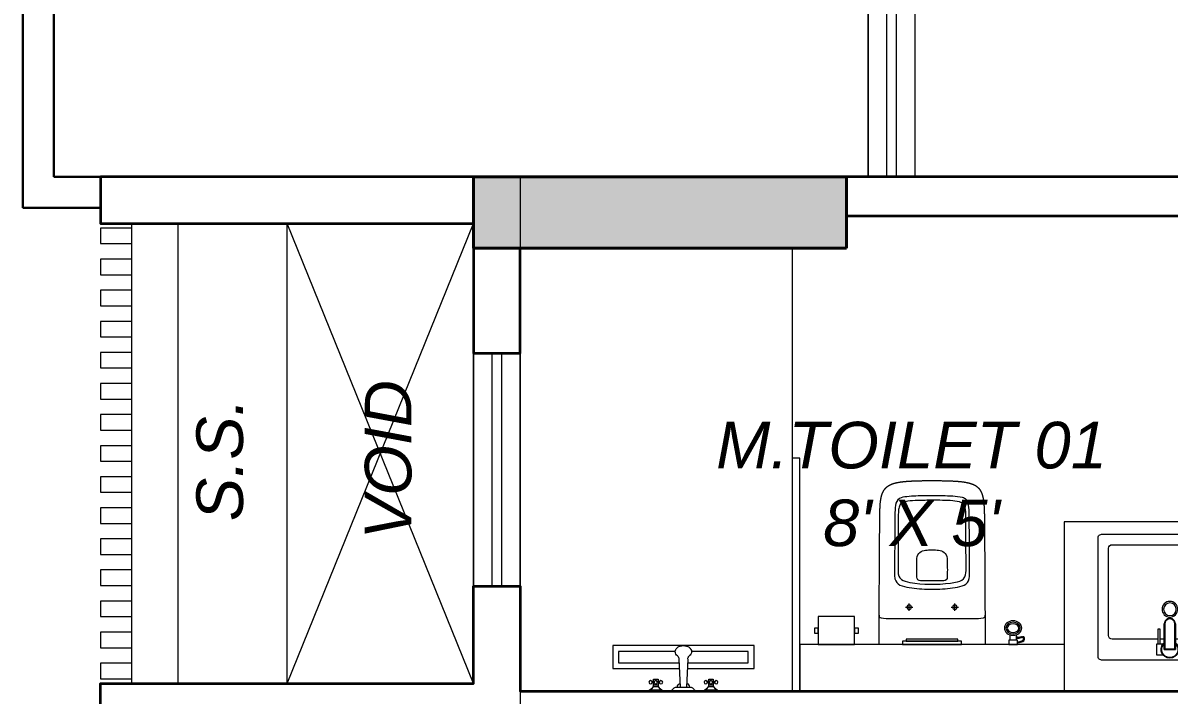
# Model space of a CAD drawing. Header units: millimetres. Extents: x 0 to 125073, y 0 to 71249.
# Drawn here: x 59954 to 63642, y 35031 to 37194 of the extents above; entities that cross this region are included whole.
import ezdxf
from ezdxf.lldxf.tags import DXFTag

# ---------------------------------------------------------------- set-up
doc = ezdxf.new("R2010")
doc.units = ezdxf.units.MM
doc.linetypes.add('DASH', pattern=[1, 0.5, -0.5])
for name, color, linetype, lineweight, true_color in [('DA_BEAM', 7, 'DASH', 15, 0xc20000), ('DA_BUILDING LINE', 7, 'Continuous', 9, 0xdb0000), ('DA_FURNITURE', 7, 'Continuous', 5, 0x666666)]:
    doc.layers.add(name, color=color, linetype=linetype, lineweight=lineweight, true_color=true_color)
for name, color, linetype, lineweight in [('DA_CARPET AREA RERA', 30, 'Continuous', 9), ('DA_COLUMN', 40, 'Continuous', 40), ('DA_COLUMN HATCH', 251, 'Continuous', 0), ('DA_DOTTED LINES', 8, 'DASH', 5), ('DA_ELEVATION FEATURE', 5, 'Continuous', 5), ('DA_LINE', 155, 'Continuous', 9), ('DA_RAILING', 243, 'Continuous', 30), ('DA_TEXT IN SQ.FT', 193, 'Continuous', 9), ('DA_WALL', 7, 'Continuous', 35), ('DA_WINDOW', 4, 'Continuous', 9)]:
    doc.layers.add(name, color=color, linetype=linetype, lineweight=lineweight)
doc.styles.get("Standard").update_dxf_attribs({"font": 'arial.ttf'})
tags = doc.linetypes.add('( Hidden )', pattern=[0.375, 0.25, -0.125]).pattern_tags.tags
tags[6:7] = [DXFTag(74, 4), DXFTag(75, 0), DXFTag(340, '0'), DXFTag(46, 1.0), DXFTag(50, 0.0), DXFTag(44, 0.0), DXFTag(45, 0.0)]
tags[4:5] = [DXFTag(74, 4), DXFTag(75, 0), DXFTag(340, '0'), DXFTag(46, 1.0), DXFTag(50, 0.0), DXFTag(44, 0.0), DXFTag(45, 0.0)]

# ---------------------------------------------------------------- blocks, each defined once
blk = doc.blocks.new('GSHGJSDFGJ')
at = {"layer": 'DA_BUILDING LINE', "linetype": '( Hidden )', "ltscale": 500}
blk.add_lwpolyline([(-34663.6, 78051.5), (-34663.6, 77051.5), (-31143.6, 77051.5), (-31143.6, 71896.5), (-40838.6, 71896.5), (-40838.6, 75396.5), (-39638.6, 75396.5), (-39638.6, 76876.5), (-40838.6, 76876.5), (-40838.6, 76926.5), (-41088.6, 76926.5), (-41088.6, 92546.5)], dxfattribs=at)
blk = doc.blocks.new('A$C7B5F7F67-flat-2-flat-1-flat-2')
at = {"layer": 'DA_FURNITURE', "ltscale": 8}
for p, q in [((0.36, -0.0338), (0.0788, -0.0338)), ((0.0675, -0.045), (0.0675, -0.2128)), ((0.3713, -0.4163), (0.3713, -0.045)), ((0.0675, -0.2484), (0.0675, -0.2614)), ((0.0675, -0.2696), (0.0675, -0.4163)), ((0.0788, -0.4275), (0.36, -0.4275))]:
    blk.add_line(p, q, dxfattribs=at)
at = {"layer": 'DA_FURNITURE'}
for points in [[(0.0113, -0.4613), (0.3938, -0.4613), (0.3967, -0.4609), (0.3994, -0.4597), (0.4017, -0.458), (0.4035, -0.4556), (0.4046, -0.4529), (0.405, -0.45), (0.405, -0.0113), (0.4046, -0.0083), (0.4035, -0.0056), (0.4017, -0.0033), (0.3994, -0.0015), (0.3967, -0.0004), (0.3938, 0), (0.0113, 0), (0.0083, -0.0004), (0.0056, -0.0015), (0.0033, -0.0033), (0.0015, -0.0056), (0.0004, -0.0083), (0, -0.0113), (0, -0.45), (0.0004, -0.4529), (0.0015, -0.4556), (0.0033, -0.458), (0.0056, -0.4597), (0.0083, -0.4609)], [(0.1171, -0.2484), (0.0342, -0.2484), (0.0342, -0.2128), (0.1171, -0.2128), (0.126, -0.2152), (0.1325, -0.2217), (0.1349, -0.2306), (0.1325, -0.2395), (0.126, -0.246)], [(0.1171, -0.2463), (0.0363, -0.2463), (0.0363, -0.215), (0.1171, -0.215), (0.1249, -0.2171), (0.1307, -0.2228), (0.1327, -0.2306), (0.1307, -0.2384), (0.1249, -0.2442)], [(0.052, -0.2696), (0.052, -0.2614), (0.0997, -0.2614), (0.0997, -0.2696)]]:
    blk.add_lwpolyline(points, close=True, dxfattribs=at)
for points in [[(0.1171, -0.2128), (0.0342, -0.2128), (0.0342, -0.2484), (0.1171, -0.2484)], [(0.0163, -0.2523), (0.0163, -0.2523), (0.0163, -0.2724), (0.052, -0.2724), (0.052, -0.2524)]]:
    blk.add_lwpolyline(points, dxfattribs=at)
at = {"layer": 'DA_FURNITURE', "ltscale": 8}
for radius in [0.0253, 0.0205]:
    blk.add_circle((0.1637, -0.2304), radius, dxfattribs=at)
for centre, radius, start, end in [((0.0788, -0.045), 0.0113, 90, 180), ((0.36, -0.045), 0.0113, 360, 90), ((0.0342, -0.2306), 0.0281, 39.2551, 320.7449), ((0.0342, -0.2306), 0.026, 43.2723, 316.7277), ((0.0788, -0.4163), 0.0113, 180, 270), ((0.36, -0.4163), 0.0113, 270, 360)]:
    blk.add_arc(centre, radius, start, end, dxfattribs=at)
blk = doc.blocks.new('wc2')
at = {"layer": 'DA_FURNITURE'}
for p, q in [((-0.5973, -0.2609), (-0.6148, -0.2609)), ((-0.5973, -0.2814), (-0.6148, -0.2814))]:
    blk.add_line(p, q, dxfattribs=at)
for points in [[(-0.5384, 0.2388), (-0.5384, 0.3562), (-0.6288, 0.3562), (-0.6288, 0.2388)], [(-0.5758, 0.3562), (-0.5758, 0.3678), (-0.5921, 0.3678), (-0.5921, 0.3562)], [(-0.5758, 0.2257), (-0.5758, 0.2388), (-0.5921, 0.2388), (-0.5921, 0.2257)], [(-0.6288, -0.1808), (-0.6288, 0.0535), (-0.6288, 0.1121), (-0.6288, 0.1414), (-0.6288, 0.1561), (-0.6288, 0.1597), (-0.6288, 0.16), (-0.6288, 0.16), (-0.6288, 0.1601), (-0.6288, 0.1601), (-0.6288, 0.1601), (-0.6288, 0.1601), (-0.6287, 0.1601), (-0.6287, 0.1601), (-0.6285, 0.1601), (-0.6281, 0.1601), (-0.6277, 0.1601), (-0.6273, 0.1601), (-0.6269, 0.1601), (-0.6265, 0.1601), (-0.6261, 0.1601), (-0.6257, 0.1601), (-0.6253, 0.1601), (-0.6248, 0.1601), (-0.6244, 0.1601), (-0.624, 0.1601), (-0.6236, 0.1601), (-0.6231, 0.1601), (-0.6227, 0.1601), (-0.6223, 0.1601), (-0.6218, 0.1601), (-0.6214, 0.16), (-0.6209, 0.16), (-0.6205, 0.16), (-0.62, 0.16), (-0.6196, 0.16), (-0.6191, 0.16), (-0.6186, 0.16), (-0.6182, 0.16), (-0.6177, 0.16), (-0.6172, 0.16), (-0.6168, 0.16), (-0.6163, 0.16), (-0.6158, 0.16), (-0.6148, 0.16), (-0.6138, 0.16), (-0.6128, 0.16), (-0.6118, 0.16), (-0.6108, 0.16), (-0.6098, 0.16), (-0.6088, 0.16), (-0.6077, 0.16), (-0.6067, 0.16), (-0.6056, 0.16), (-0.6046, 0.16), (-0.6035, 0.16), (-0.6024, 0.16), (-0.6013, 0.16), (-0.6003, 0.16), (-0.5992, 0.16), (-0.5981, 0.16), (-0.597, 0.16), (-0.5958, 0.16), (-0.5947, 0.16), (-0.5936, 0.16), (-0.5925, 0.16), (-0.5914, 0.16), (-0.5902, 0.16), (-0.588, 0.16), (-0.5857, 0.16), (-0.5811, 0.16), (-0.5788, 0.16), (-0.5766, 0.16), (-0.5743, 0.16), (-0.572, 0.16), (-0.5709, 0.16), (-0.5698, 0.16), (-0.5687, 0.16), (-0.5675, 0.16), (-0.5664, 0.16), (-0.5653, 0.16), (-0.5642, 0.16), (-0.5631, 0.16), (-0.562, 0.16), (-0.5609, 0.16), (-0.5599, 0.16), (-0.5588, 0.16), (-0.5577, 0.16), (-0.5567, 0.16), (-0.5556, 0.16), (-0.5546, 0.16), (-0.5535, 0.16), (-0.5525, 0.16), (-0.5515, 0.16), (-0.5505, 0.16), (-0.5495, 0.16), (-0.5485, 0.16), (-0.5475, 0.16), (-0.5471, 0.16), (-0.5466, 0.16), (-0.5461, 0.16), (-0.5456, 0.16), (-0.5452, 0.16), (-0.5447, 0.16), (-0.5442, 0.16), (-0.5438, 0.16), (-0.5433, 0.16), (-0.5428, 0.16), (-0.5424, 0.16), (-0.5419, 0.16), (-0.5415, 0.16), (-0.541, 0.16), (-0.5406, 0.16), (-0.5402, 0.16), (-0.5397, 0.1599), (-0.5393, 0.1599), (-0.5389, 0.1599), (-0.5385, 0.1599), (-0.538, 0.1599), (-0.5376, 0.1599), (-0.5372, 0.1599), (-0.5368, 0.1599), (-0.5364, 0.1599), (-0.536, 0.1599), (-0.5356, 0.1599), (-0.5352, 0.1599), (-0.5348, 0.1599), (-0.5344, 0.1599), (-0.5343, 0.1599), (-0.5343, 0.1599), (-0.5343, 0.1599), (-0.5343, 0.1599), (-0.5343, 0.1599), (-0.5343, 0.1599), (-0.5342, 0.1599), (-0.5342, 0.1599), (-0.534, 0.1599), (-0.5333, 0.1599), (-0.5304, 0.1599), (-0.5276, 0.1599), (-0.5219, 0.1598), (-0.519, 0.1598), (-0.5183, 0.1598), (-0.5179, 0.1598), (-0.5178, 0.1598), (-0.5177, 0.1598), (-0.5177, 0.1598), (-0.5177, 0.1598), (-0.5177, 0.1598), (-0.5176, 0.1598), (-0.5176, 0.1598), (-0.5174, 0.1598), (-0.5167, 0.1598), (-0.5052, 0.1597), (-0.4938, 0.1596), (-0.4824, 0.1595), (-0.4709, 0.1594), (-0.4595, 0.1594), (-0.4138, 0.1591), (-0.4023, 0.1591), (-0.3909, 0.159), (-0.3852, 0.1589), (-0.3794, 0.1589), (-0.368, 0.1588), (-0.3451, 0.1587), (-0.3222, 0.1585), (-0.2993, 0.1583), (-0.2878, 0.1583), (-0.2763, 0.1582), (-0.2649, 0.1581), (-0.2534, 0.1581), (-0.252, 0.1581), (-0.2516, 0.1581), (-0.2515, 0.1581), (-0.2514, 0.1581), (-0.2514, 0.1581), (-0.2513, 0.1581), (-0.2513, 0.1581), (-0.251, 0.158), (-0.2495, 0.158), (-0.2467, 0.158), (-0.241, 0.158), (-0.2353, 0.158), (-0.2296, 0.1579), (-0.2267, 0.1579), (-0.2239, 0.1579), (-0.221, 0.1579), (-0.2182, 0.1578), (-0.2153, 0.1578), (-0.2124, 0.1577), (-0.2096, 0.1577), (-0.2067, 0.1576), (-0.2039, 0.1576), (-0.201, 0.1575), (-0.1982, 0.1574), (-0.1968, 0.1573), (-0.1953, 0.1573), (-0.1939, 0.1572), (-0.1925, 0.1572), (-0.1911, 0.1571), (-0.1896, 0.157), (-0.1882, 0.157), (-0.1868, 0.1569), (-0.1854, 0.1568), (-0.185, 0.1568), (-0.185, 0.1568), (-0.185, 0.1568), (-0.185, 0.1568), (-0.1849, 0.1568), (-0.1849, 0.1568), (-0.1848, 0.1568), (-0.1845, 0.1568), (-0.1831, 0.1567), (-0.1817, 0.1566), (-0.1804, 0.1565), (-0.179, 0.1564), (-0.1777, 0.1563), (-0.1763, 0.1562), (-0.1749, 0.1561), (-0.1736, 0.156), (-0.1722, 0.1558), (-0.1708, 0.1557), (-0.1695, 0.1555), (-0.1681, 0.1554), (-0.1668, 0.1552), (-0.1661, 0.1551), (-0.1654, 0.155), (-0.1647, 0.1549), (-0.164, 0.1548), (-0.1634, 0.1547), (-0.1627, 0.1546), (-0.162, 0.1545), (-0.1613, 0.1544), (-0.1607, 0.1542), (-0.16, 0.1541), (-0.1593, 0.154), (-0.1586, 0.1539), (-0.158, 0.1538), (-0.1573, 0.1536), (-0.1566, 0.1535), (-0.156, 0.1533), (-0.1553, 0.1532), (-0.1546, 0.1531), (-0.154, 0.1529), (-0.1536, 0.1528), (-0.1535, 0.1528), (-0.1534, 0.1528), (-0.1534, 0.1528), (-0.1533, 0.1528), (-0.1527, 0.1526), (-0.1521, 0.1525), (-0.1515, 0.1523), (-0.1509, 0.1522), (-0.1503, 0.152), (-0.1497, 0.1519), (-0.1491, 0.1517), (-0.1486, 0.1515), (-0.148, 0.1513), (-0.1474, 0.1512), (-0.1468, 0.151), (-0.1462, 0.1508), (-0.1456, 0.1506), (-0.1451, 0.1504), (-0.1445, 0.1502), (-0.1439, 0.15), (-0.1433, 0.1498), (-0.1427, 0.1496), (-0.1422, 0.1494), (-0.1416, 0.1491), (-0.141, 0.1489), (-0.1405, 0.1487), (-0.1399, 0.1484), (-0.1393, 0.1482), (-0.1388, 0.1479), (-0.1382, 0.1477), (-0.1377, 0.1474), (-0.1371, 0.1471), (-0.1366, 0.1469), (-0.136, 0.1466), (-0.1355, 0.1463), (-0.135, 0.146), (-0.1344, 0.1457), (-0.1339, 0.1454), (-0.1334, 0.1451), (-0.1329, 0.1448), (-0.1323, 0.1444), (-0.1318, 0.1441), (-0.1313, 0.1438), (-0.1308, 0.1434), (-0.1303, 0.1431), (-0.1298, 0.1427), (-0.1293, 0.1424), (-0.1288, 0.142), (-0.1283, 0.1416), (-0.1279, 0.1412), (-0.1277, 0.1411), (-0.1277, 0.1411), (-0.1277, 0.1411), (-0.1277, 0.1411), (-0.1277, 0.1411), (-0.1277, 0.1411), (-0.1275, 0.141), (-0.127, 0.1406), (-0.1266, 0.1401), (-0.1261, 0.1397), (-0.1256, 0.1393), (-0.1252, 0.1388), (-0.1247, 0.1384), (-0.1242, 0.138), (-0.1238, 0.1375), (-0.1234, 0.137), (-0.1229, 0.1366), (-0.1225, 0.1361), (-0.1221, 0.1356), (-0.1217, 0.1352), (-0.1213, 0.1347), (-0.1209, 0.1342), (-0.1205, 0.1337), (-0.1201, 0.1332), (-0.1198, 0.1327), (-0.1194, 0.1322), (-0.1191, 0.1317), (-0.1187, 0.1312), (-0.1184, 0.1307), (-0.118, 0.1301), (-0.1177, 0.1296), (-0.1173, 0.1291), (-0.117, 0.1285), (-0.1167, 0.128), (-0.1164, 0.1275), (-0.1161, 0.1269), (-0.1158, 0.1264), (-0.1155, 0.1258), (-0.1152, 0.1253), (-0.1149, 0.1247), (-0.1146, 0.1241), (-0.1144, 0.1236), (-0.1141, 0.123), (-0.1138, 0.1224), (-0.1136, 0.1219), (-0.1133, 0.1213), (-0.1131, 0.1207), (-0.1128, 0.1201), (-0.1126, 0.1195), (-0.1124, 0.119), (-0.1121, 0.1184), (-0.1119, 0.1178), (-0.1117, 0.1172), (-0.1115, 0.1166), (-0.1113, 0.116), (-0.1111, 0.1154), (-0.1109, 0.1148), (-0.1107, 0.1142), (-0.1105, 0.1136), (-0.1103, 0.113), (-0.1101, 0.1124), (-0.1099, 0.1117), (-0.1098, 0.1111), (-0.1096, 0.1105), (-0.1094, 0.1099), (-0.1092, 0.1093), (-0.1091, 0.1087), (-0.1089, 0.1081), (-0.1088, 0.1074), (-0.1086, 0.1068), (-0.1085, 0.1062), (-0.1083, 0.1056), (-0.1082, 0.105), (-0.108, 0.1043), (-0.1079, 0.1037), (-0.1078, 0.1031), (-0.1076, 0.1025), (-0.1075, 0.1018), (-0.1073, 0.1006), (-0.107, 0.0993), (-0.1068, 0.0981), (-0.1066, 0.0968), (-0.1064, 0.0956), (-0.1062, 0.0944), (-0.106, 0.0931), (-0.1058, 0.0919), (-0.1056, 0.0907), (-0.1054, 0.0894), (-0.1053, 0.0888), (-0.1053, 0.0885), (-0.1053, 0.0884), (-0.1053, 0.0883), (-0.1053, 0.0883), (-0.1053, 0.0882), (-0.1051, 0.0868), (-0.1049, 0.0854), (-0.1047, 0.084), (-0.1045, 0.0827), (-0.1044, 0.0813), (-0.1042, 0.0799), (-0.1041, 0.0785), (-0.1039, 0.0771), (-0.1038, 0.0757), (-0.1037, 0.0743), (-0.1036, 0.0729), (-0.1034, 0.0715), (-0.1033, 0.0701), (-0.1032, 0.0687), (-0.1031, 0.0674), (-0.103, 0.066), (-0.1029, 0.0646), (-0.1028, 0.0632), (-0.1028, 0.0618), (-0.1027, 0.0604), (-0.1026, 0.059), (-0.1025, 0.0576), (-0.1025, 0.0562), (-0.1024, 0.0548), (-0.1023, 0.0534), (-0.1023, 0.052), (-0.1022, 0.0506), (-0.1021, 0.0478), (-0.102, 0.045), (-0.102, 0.0422), (-0.1019, 0.0394), (-0.1018, 0.0366), (-0.1017, 0.0338), (-0.1017, 0.031), (-0.1016, 0.0254), (-0.1015, 0.024), (-0.1015, 0.0234), (-0.1015, 0.0226), (-0.1014, 0.0198), (-0.1014, 0.0169), (-0.1013, 0.0141), (-0.1013, 0.0112), (-0.1012, 0.0084), (-0.1012, 0.0055), (-0.1012, 0.0026), (-0.1012, -0.0002), (-0.1011, -0.0031), (-0.1011, -0.0059), (-0.1011, -0.0088), (-0.1011, -0.0116), (-0.1011, -0.0145), (-0.1011, -0.0174), (-0.1012, -0.0202), (-0.1012, -0.0231), (-0.1012, -0.0259), (-0.1012, -0.0288), (-0.1013, -0.0317), (-0.1013, -0.0345), (-0.1014, -0.0374), (-0.1014, -0.0402), (-0.1015, -0.0431), (-0.1016, -0.0487), (-0.1017, -0.0543), (-0.1018, -0.057), (-0.1019, -0.0598), (-0.1019, -0.0626), (-0.102, -0.0654), (-0.1021, -0.0682), (-0.1022, -0.071), (-0.1023, -0.0724), (-0.1023, -0.0738), (-0.1024, -0.0752), (-0.1024, -0.0766), (-0.1025, -0.078), (-0.1026, -0.0794), (-0.1026, -0.0808), (-0.1027, -0.0822), (-0.1028, -0.0836), (-0.1029, -0.085), (-0.103, -0.0864), (-0.1031, -0.0878), (-0.1032, -0.0892), (-0.1033, -0.0906), (-0.1034, -0.092), (-0.1035, -0.0934), (-0.1036, -0.0948), (-0.1038, -0.0962), (-0.1039, -0.0976), (-0.104, -0.0989), (-0.1042, -0.1003), (-0.1043, -0.1017), (-0.1045, -0.1031), (-0.1046, -0.1045), (-0.1048, -0.1059), (-0.105, -0.1073), (-0.1051, -0.108), (-0.1051, -0.108), (-0.1051, -0.108), (-0.1051, -0.1081), (-0.1051, -0.1083), (-0.1052, -0.1086), (-0.1053, -0.1098), (-0.1055, -0.111), (-0.1057, -0.1123), (-0.1059, -0.1135), (-0.1061, -0.1148), (-0.1063, -0.116), (-0.1065, -0.1173), (-0.1067, -0.1185), (-0.1069, -0.1198), (-0.1071, -0.121), (-0.1074, -0.1223), (-0.1075, -0.1229), (-0.1076, -0.1235), (-0.1078, -0.1242), (-0.1079, -0.1248), (-0.108, -0.1254), (-0.1082, -0.126), (-0.1083, -0.1267), (-0.1085, -0.1273), (-0.1086, -0.1279), (-0.1088, -0.1285), (-0.1089, -0.1292), (-0.1091, -0.1298), (-0.1092, -0.1304), (-0.1094, -0.131), (-0.1096, -0.1316), (-0.1098, -0.1323), (-0.1099, -0.1329), (-0.1101, -0.1335), (-0.1103, -0.1341), (-0.1105, -0.1347), (-0.1107, -0.1353), (-0.1109, -0.1359), (-0.1111, -0.1365), (-0.1113, -0.1371), (-0.1115, -0.1377), (-0.1117, -0.1383), (-0.112, -0.1389), (-0.1122, -0.1395), (-0.1124, -0.1401), (-0.1126, -0.1407), (-0.1129, -0.1413), (-0.1131, -0.1419), (-0.1134, -0.1425), (-0.1136, -0.143), (-0.1139, -0.1436), (-0.1142, -0.1442), (-0.1144, -0.1448), (-0.1147, -0.1453), (-0.115, -0.1459), (-0.1153, -0.1464), (-0.1156, -0.147), (-0.1159, -0.1476), (-0.1162, -0.1481), (-0.1165, -0.1487), (-0.1168, -0.1492), (-0.1171, -0.1497), (-0.1174, -0.1503), (-0.1178, -0.1508), (-0.1181, -0.1513), (-0.1185, -0.1519), (-0.1188, -0.1524), (-0.1192, -0.1529), (-0.1195, -0.1534), (-0.1199, -0.1539), (-0.1203, -0.1544), (-0.1207, -0.1549), (-0.1211, -0.1554), (-0.1215, -0.1559), (-0.1219, -0.1564), (-0.1223, -0.1568), (-0.1227, -0.1573), (-0.1231, -0.1578), (-0.1235, -0.1582), (-0.124, -0.1587), (-0.1244, -0.1591), (-0.1249, -0.1596), (-0.1253, -0.16), (-0.1258, -0.1605), (-0.1263, -0.1609), (-0.1268, -0.1613), (-0.1268, -0.1614), (-0.1269, -0.1614), (-0.1269, -0.1614), (-0.1269, -0.1615), (-0.1271, -0.1616), (-0.1273, -0.1618), (-0.1278, -0.1622), (-0.1282, -0.1625), (-0.1287, -0.1629), (-0.1292, -0.1633), (-0.1297, -0.1636), (-0.1302, -0.164), (-0.1307, -0.1644), (-0.1312, -0.1647), (-0.1317, -0.165), (-0.1322, -0.1654), (-0.1327, -0.1657), (-0.1333, -0.166), (-0.1338, -0.1663), (-0.1343, -0.1666), (-0.1348, -0.1669), (-0.1354, -0.1672), (-0.1359, -0.1675), (-0.1364, -0.1678), (-0.137, -0.1681), (-0.1375, -0.1683), (-0.1381, -0.1686), (-0.1386, -0.1688), (-0.1392, -0.1691), (-0.1397, -0.1693), (-0.1403, -0.1696), (-0.1409, -0.1698), (-0.1414, -0.17), (-0.142, -0.1703), (-0.1425, -0.1705), (-0.1431, -0.1707), (-0.1437, -0.1709), (-0.1443, -0.1711), (-0.1448, -0.1713), (-0.1454, -0.1715), (-0.146, -0.1717), (-0.1466, -0.1719), (-0.1472, -0.1721), (-0.1477, -0.1723), (-0.1483, -0.1724), (-0.1489, -0.1726), (-0.1495, -0.1728), (-0.1501, -0.1729), (-0.1507, -0.1731), (-0.1513, -0.1732), (-0.1519, -0.1734), (-0.1521, -0.1735), (-0.1522, -0.1735), (-0.1523, -0.1735), (-0.1525, -0.1735), (-0.1531, -0.1737), (-0.1538, -0.1739), (-0.1545, -0.174), (-0.1551, -0.1742), (-0.1558, -0.1743), (-0.1565, -0.1744), (-0.1571, -0.1746), (-0.1578, -0.1747), (-0.1585, -0.1748), (-0.1591, -0.175), (-0.1598, -0.1751), (-0.1605, -0.1752), (-0.1612, -0.1753), (-0.1618, -0.1754), (-0.1625, -0.1756), (-0.1632, -0.1757), (-0.1638, -0.1758), (-0.1645, -0.1759), (-0.1652, -0.176), (-0.1659, -0.1761), (-0.1665, -0.1761), (-0.1672, -0.1762), (-0.1686, -0.1764), (-0.1699, -0.1766), (-0.1713, -0.1767), (-0.1727, -0.1769), (-0.174, -0.177), (-0.1754, -0.1771), (-0.1767, -0.1772), (-0.1781, -0.1773), (-0.1795, -0.1774), (-0.1808, -0.1775), (-0.1822, -0.1776), (-0.1835, -0.1777), (-0.1836, -0.1777), (-0.1836, -0.1777), (-0.1836, -0.1777), (-0.1836, -0.1777), (-0.1837, -0.1777), (-0.1837, -0.1777), (-0.1841, -0.1777), (-0.1848, -0.1778), (-0.1862, -0.1779), (-0.1877, -0.1779), (-0.1891, -0.178), (-0.1905, -0.1781), (-0.1919, -0.1781), (-0.1934, -0.1782), (-0.1948, -0.1783), (-0.1962, -0.1783), (-0.1976, -0.1784), (-0.1991, -0.1784), (-0.2005, -0.1785), (-0.2033, -0.1785), (-0.2062, -0.1786), (-0.209, -0.1787), (-0.2119, -0.1787), (-0.2148, -0.1788), (-0.2176, -0.1788), (-0.2205, -0.1789), (-0.2233, -0.1789), (-0.2262, -0.1789), (-0.229, -0.1789), (-0.2319, -0.179), (-0.2376, -0.179), (-0.2433, -0.179), (-0.249, -0.179), (-0.2504, -0.179), (-0.2518, -0.179), (-0.2547, -0.1791), (-0.2604, -0.1791), (-0.2719, -0.1792), (-0.2833, -0.1792), (-0.3062, -0.1794), (-0.312, -0.1795), (-0.3148, -0.1795), (-0.3163, -0.1795), (-0.3166, -0.1795), (-0.3166, -0.1795), (-0.3166, -0.1795), (-0.3167, -0.1795), (-0.3168, -0.1795), (-0.3169, -0.1795), (-0.3173, -0.1795), (-0.3187, -0.1795), (-0.3416, -0.1797), (-0.3875, -0.18), (-0.4104, -0.1801), (-0.4333, -0.1802), (-0.4448, -0.1803), (-0.4476, -0.1803), (-0.4491, -0.1803), (-0.4498, -0.1803), (-0.45, -0.1804), (-0.45, -0.1804), (-0.45, -0.1804), (-0.45, -0.1804), (-0.45, -0.1804), (-0.4501, -0.1804), (-0.4502, -0.1804), (-0.4531, -0.1804), (-0.4645, -0.1804), (-0.4873, -0.1806), (-0.4987, -0.1806), (-0.5044, -0.1807), (-0.5102, -0.1807), (-0.5159, -0.1807), (-0.5162, -0.1807), (-0.5163, -0.1807), (-0.5164, -0.1807), (-0.5164, -0.1807), (-0.5164, -0.1807), (-0.5164, -0.1807), (-0.5164, -0.1807), (-0.5164, -0.1807), (-0.5166, -0.1807), (-0.517, -0.1807), (-0.5177, -0.1807), (-0.5205, -0.1808), (-0.5262, -0.1808), (-0.5319, -0.1809), (-0.5326, -0.1809), (-0.5328, -0.1809), (-0.5329, -0.1809), (-0.533, -0.1809), (-0.533, -0.1809), (-0.533, -0.1809), (-0.533, -0.1809), (-0.533, -0.1809), (-0.5331, -0.1809), (-0.5333, -0.1809), (-0.5337, -0.1809), (-0.5341, -0.1809), (-0.5341, -0.1809), (-0.5342, -0.1809), (-0.5342, -0.1809), (-0.5342, -0.1809), (-0.5342, -0.1809), (-0.5342, -0.1809), (-0.5342, -0.1809), (-0.5342, -0.1809), (-0.5342, -0.1809), (-0.5346, -0.1809), (-0.535, -0.1809), (-0.5354, -0.1809), (-0.5358, -0.1809), (-0.5362, -0.181), (-0.5366, -0.181), (-0.537, -0.181), (-0.5374, -0.181), (-0.5378, -0.181), (-0.5382, -0.181), (-0.5387, -0.181), (-0.5391, -0.181), (-0.5395, -0.181), (-0.54, -0.181), (-0.5404, -0.181), (-0.5408, -0.181), (-0.5413, -0.181), (-0.5417, -0.181), (-0.5422, -0.181), (-0.5426, -0.181), (-0.5431, -0.181), (-0.5435, -0.181), (-0.544, -0.181), (-0.5445, -0.181), (-0.5449, -0.181), (-0.5454, -0.181), (-0.5459, -0.181), (-0.5464, -0.181), (-0.5468, -0.181), (-0.5473, -0.181), (-0.5483, -0.181), (-0.5493, -0.181), (-0.5503, -0.181), (-0.5513, -0.181), (-0.5523, -0.181), (-0.5533, -0.181), (-0.5544, -0.181), (-0.5554, -0.181), (-0.5565, -0.181), (-0.5575, -0.181), (-0.5586, -0.181), (-0.5597, -0.181), (-0.5607, -0.181), (-0.5618, -0.181), (-0.5629, -0.181), (-0.564, -0.1809), (-0.5651, -0.1809), (-0.5662, -0.1809), (-0.5673, -0.1809), (-0.5685, -0.1809), (-0.5696, -0.1809), (-0.5707, -0.1809), (-0.5718, -0.1809), (-0.573, -0.1809), (-0.5752, -0.1809), (-0.5775, -0.1809), (-0.5798, -0.1809), (-0.5844, -0.1809), (-0.5867, -0.1809), (-0.5889, -0.1809), (-0.5912, -0.1809), (-0.5923, -0.1809), (-0.5935, -0.1809), (-0.5946, -0.1809), (-0.5957, -0.1809), (-0.5968, -0.1809), (-0.5979, -0.1809), (-0.599, -0.1809), (-0.6001, -0.1808), (-0.6012, -0.1808), (-0.6023, -0.1808), (-0.6034, -0.1808), (-0.6045, -0.1808), (-0.6055, -0.1808), (-0.6066, -0.1808), (-0.6076, -0.1808), (-0.6087, -0.1808), (-0.6097, -0.1808), (-0.6107, -0.1808), (-0.6117, -0.1808), (-0.6127, -0.1808), (-0.6137, -0.1808), (-0.6147, -0.1808), (-0.6157, -0.1808), (-0.6162, -0.1808), (-0.6167, -0.1808), (-0.6171, -0.1808), (-0.6176, -0.1808), (-0.6181, -0.1808), (-0.6185, -0.1808), (-0.619, -0.1808), (-0.6195, -0.1808), (-0.6199, -0.1808), (-0.6204, -0.1808), (-0.6208, -0.1808), (-0.6213, -0.1808), (-0.6217, -0.1808), (-0.6222, -0.1808), (-0.6226, -0.1808), (-0.6231, -0.1808), (-0.6235, -0.1808), (-0.6239, -0.1808), (-0.6243, -0.1808), (-0.6248, -0.1808), (-0.6252, -0.1808), (-0.6256, -0.1808), (-0.626, -0.1808), (-0.6264, -0.1808), (-0.6268, -0.1808), (-0.6272, -0.1808), (-0.6276, -0.1808), (-0.628, -0.1808), (-0.6284, -0.1808), (-0.6288, -0.1808)], [(-0.6174, -0.1051), (-0.6174, 0.0844), (-0.6288, 0.0844), (-0.6288, -0.1051)], [(-0.6117, -0.0938), (-0.6117, 0.073), (-0.6174, 0.073), (-0.6174, -0.0938)], [(-0.6288, -0.2851), (-0.6148, -0.2851), (-0.6148, -0.2572), (-0.6288, -0.2572)]]:
    blk.add_lwpolyline(points, close=True, dxfattribs=at)
for points in [[(-0.5085, 0.0746), (-0.5085, 0.0519)], [(-0.5198, 0.0632), (-0.4971, 0.0632)], [(-0.5085, -0.0724), (-0.5085, -0.0951)], [(-0.5198, -0.0837), (-0.4971, -0.0837)]]:
    blk.add_lwpolyline(points, dxfattribs=at)
at = {"layer": 'DA_FURNITURE', "extrusion": (0, 0, -1)}
for major_axis, ratio in [((0, 0.028), 0.833333), ((0, 0.0233), 0.8), ((0, 0.0186), 0.75)]:
    blk.add_ellipse((-0.5756, -0.2711), major_axis=major_axis, ratio=ratio, start_param=3.141593, end_param=9.424778, dxfattribs=at)
at = {"layer": 'DA_FURNITURE'}
for points, knots in [([(-0.5343, 0.1599), (-0.5361, 0.1599), (-0.5383, 0.1602), (-0.54, 0.1593), (-0.5421, 0.1583), (-0.5425, 0.1555), (-0.5429, 0.1534), (-0.545, 0.143), (-0.5444, 0.1321), (-0.5445, 0.1215), (-0.5447, 0.0993), (-0.5446, 0.077), (-0.5447, 0.0547), (-0.5447, 0.033), (-0.5447, 0.0112), (-0.5448, -0.0105), (-0.5447, -0.0549), (-0.545, -0.0994), (-0.5445, -0.1439), (-0.5444, -0.1544), (-0.5449, -0.1652), (-0.5427, -0.1755), (-0.5422, -0.1775), (-0.5417, -0.1797), (-0.5396, -0.1805), (-0.538, -0.1811), (-0.536, -0.181), (-0.5342, -0.1809)], [0, 0, 0, 0, 1, 1, 1, 2, 2, 2, 3, 3, 3, 4, 4, 4, 5, 5, 5, 6, 6, 6, 7, 7, 7, 8, 8, 8, 9, 9, 9, 9]), ([(-0.1501, -0.0105), (-0.1502, -0.0326), (-0.1503, -0.0549), (-0.1517, -0.077), (-0.1523, -0.0873), (-0.153, -0.0982), (-0.156, -0.1082), (-0.1573, -0.1125), (-0.1593, -0.1171), (-0.1625, -0.1204), (-0.1653, -0.1234), (-0.1692, -0.1253), (-0.1731, -0.1265), (-0.1828, -0.1294), (-0.1933, -0.1295), (-0.2033, -0.1298), (-0.2143, -0.1301), (-0.2252, -0.1302), (-0.2362, -0.1302), (-0.2584, -0.1304), (-0.2806, -0.1305), (-0.3029, -0.1307), (-0.325, -0.1308), (-0.3472, -0.131), (-0.3693, -0.1312), (-0.3804, -0.1313), (-0.3914, -0.1315), (-0.4025, -0.1314), (-0.4119, -0.1314), (-0.4218, -0.1303), (-0.4294, -0.1243), (-0.4367, -0.1183), (-0.4399, -0.1092), (-0.442, -0.1003), (-0.4444, -0.0898), (-0.4459, -0.0792), (-0.4473, -0.0685), (-0.4502, -0.0467), (-0.4513, -0.0246), (-0.4509, -0.0025), (-0.4505, 0.0195), (-0.4485, 0.0414), (-0.445, 0.0632), (-0.4433, 0.0732), (-0.4419, 0.0839), (-0.4374, 0.093), (-0.4333, 0.1011), (-0.4264, 0.1067), (-0.4177, 0.1089), (-0.4128, 0.1102), (-0.4076, 0.1104), (-0.4026, 0.1104), (-0.3972, 0.1104), (-0.3918, 0.1104), (-0.3864, 0.1103), (-0.3753, 0.1102), (-0.3642, 0.1102), (-0.353, 0.1101), (-0.3309, 0.1099), (-0.3087, 0.1097), (-0.2866, 0.1096), (-0.2646, 0.1094), (-0.2426, 0.1094), (-0.2205, 0.1092), (-0.2096, 0.109), (-0.1987, 0.1089), (-0.1878, 0.1079), (-0.1789, 0.1071), (-0.1692, 0.106), (-0.1626, 0.0993), (-0.1568, 0.0936), (-0.1551, 0.0852), (-0.1539, 0.0775), (-0.1524, 0.068), (-0.1518, 0.0584), (-0.1513, 0.0488), (-0.1504, 0.029), (-0.1502, 0.0093), (-0.1501, -0.0105)], [0, 0, 0, 0, 1, 1, 1, 2, 2, 2, 3, 3, 3, 4, 4, 4, 5, 5, 5, 6, 6, 6, 7, 7, 7, 8, 8, 8, 9, 9, 9, 10, 10, 10, 11, 11, 11, 12, 12, 12, 13, 13, 13, 14, 14, 14, 15, 15, 15, 16, 16, 16, 17, 17, 17, 18, 18, 18, 19, 19, 19, 20, 20, 20, 21, 21, 21, 22, 22, 22, 23, 23, 23, 24, 24, 24, 25, 25, 25, 26, 26, 26, 26]), ([(-0.1645, -0.0105), (-0.1646, -0.0326), (-0.1646, -0.0548), (-0.1663, -0.0768), (-0.1671, -0.0864), (-0.1678, -0.0969), (-0.1723, -0.1056), (-0.1767, -0.114), (-0.1851, -0.117), (-0.1939, -0.118), (-0.2044, -0.1193), (-0.2151, -0.1193), (-0.2256, -0.1194), (-0.2366, -0.1195), (-0.2476, -0.1194), (-0.2586, -0.1195), (-0.2807, -0.1195), (-0.3028, -0.1196), (-0.3249, -0.1196), (-0.3359, -0.1196), (-0.347, -0.1197), (-0.358, -0.1197), (-0.369, -0.1197), (-0.3799, -0.1199), (-0.3909, -0.1197), (-0.4001, -0.1195), (-0.41, -0.1187), (-0.4169, -0.1119), (-0.424, -0.1049), (-0.4262, -0.0948), (-0.428, -0.0855), (-0.4361, -0.0428), (-0.437, 0.0019), (-0.4311, 0.045), (-0.4297, 0.0554), (-0.4284, 0.0663), (-0.4252, 0.0764), (-0.4224, 0.0852), (-0.4172, 0.0929), (-0.4083, 0.0962), (-0.399, 0.0997), (-0.3884, 0.0988), (-0.3787, 0.0987), (-0.3677, 0.0987), (-0.3566, 0.0987), (-0.3456, 0.0987), (-0.3235, 0.0986), (-0.3014, 0.0986), (-0.2793, 0.0985), (-0.2572, 0.0985), (-0.2352, 0.0988), (-0.2132, 0.0982), (-0.2079, 0.0981), (-0.2026, 0.0978), (-0.1973, 0.0974), (-0.1928, 0.097), (-0.1882, 0.0965), (-0.1839, 0.0948), (-0.1753, 0.0916), (-0.1711, 0.0841), (-0.1691, 0.0756), (-0.1666, 0.0654), (-0.1659, 0.0549), (-0.1655, 0.0444), (-0.1651, 0.0335), (-0.1649, 0.0225), (-0.1647, 0.0116), (-0.1646, 0.0042), (-0.1645, -0.0031), (-0.1645, -0.0105)], [0, 0, 0, 0, 1, 1, 1, 2, 2, 2, 3, 3, 3, 4, 4, 4, 5, 5, 5, 6, 6, 6, 7, 7, 7, 8, 8, 8, 9, 9, 9, 10, 10, 10, 11, 11, 11, 12, 12, 12, 13, 13, 13, 14, 14, 14, 15, 15, 15, 16, 16, 16, 17, 17, 17, 18, 18, 18, 19, 19, 19, 20, 20, 20, 21, 21, 21, 22, 22, 22, 23, 23, 23, 23]), ([(-0.5085, 0.0703), (-0.5045, 0.0703), (-0.5013, 0.0672), (-0.5013, 0.0632), (-0.5013, 0.0593), (-0.5045, 0.0561), (-0.5085, 0.0561), (-0.5124, 0.0561), (-0.5156, 0.0593), (-0.5156, 0.0632), (-0.5156, 0.0672), (-0.5124, 0.0703), (-0.5085, 0.0703)], [0, 0, 0, 0, 1, 1, 1, 2, 2, 2, 3, 3, 3, 4, 4, 4, 4]), ([(-0.4119, -0.0595), (-0.4, -0.0596), (-0.3763, -0.0596), (-0.3644, -0.0595), (-0.3562, -0.0595), (-0.3474, -0.0596), (-0.3399, -0.0559), (-0.3273, -0.0495), (-0.3251, -0.0343), (-0.3243, -0.0217), (-0.3238, -0.016), (-0.3238, -0.005), (-0.3243, 0.0007), (-0.3251, 0.0134), (-0.3273, 0.0285), (-0.3399, 0.0349), (-0.3474, 0.0386), (-0.3562, 0.0385), (-0.3644, 0.0385), (-0.3644, 0.0385), (-0.3644, 0.0385), (-0.3644, 0.0385), (-0.3763, 0.0386), (-0.4, 0.0386), (-0.4119, 0.0385), (-0.4182, 0.0385), (-0.4236, 0.0333), (-0.4238, 0.027), (-0.4238, 0.027), (-0.4238, 0.027), (-0.4238, 0.027), (-0.4239, 0.0176), (-0.4241, -0.0011), (-0.4241, -0.0105), (-0.4241, -0.0199), (-0.4239, -0.0386), (-0.4238, -0.048), (-0.4236, -0.0543), (-0.4182, -0.0595), (-0.4119, -0.0595)], [0, 0, 0, 0, 1, 1, 1, 2, 2, 2, 3, 3, 3, 4, 4, 4, 5, 5, 5, 6, 6, 6, 7, 7, 7, 8, 8, 8, 9, 9, 9, 10, 10, 10, 11, 11, 11, 12, 12, 12, 13, 13, 13, 13]), ([(-0.5086, -0.0766), (-0.5046, -0.0766), (-0.5014, -0.0798), (-0.5014, -0.0837), (-0.5014, -0.0876), (-0.5046, -0.0908), (-0.5086, -0.0908), (-0.5125, -0.0908), (-0.5157, -0.0876), (-0.5157, -0.0837), (-0.5157, -0.0798), (-0.5125, -0.0766), (-0.5086, -0.0766)], [0, 0, 0, 0, 1, 1, 1, 2, 2, 2, 3, 3, 3, 4, 4, 4, 4]), ([(-0.6229, -0.2851), (-0.6227, -0.2865), (-0.6225, -0.2879), (-0.6219, -0.2913), (-0.6216, -0.2932), (-0.6206, -0.2978), (-0.6199, -0.3005), (-0.6178, -0.3045), (-0.6164, -0.3062), (-0.6133, -0.3078), (-0.6119, -0.3081), (-0.6094, -0.3082), (-0.608, -0.3081), (-0.6058, -0.3071), (-0.6049, -0.3064), (-0.6038, -0.3047), (-0.6035, -0.3037), (-0.6033, -0.302), (-0.6034, -0.3012), (-0.6037, -0.2987), (-0.6042, -0.2969), (-0.6052, -0.2933), (-0.6058, -0.2915), (-0.6068, -0.2874), (-0.6065, -0.2862), (-0.6058, -0.2844), (-0.6055, -0.2837), (-0.6033, -0.2814)], [0, 0, 0, 0, 0.111111, 0.111111, 0.222223, 0.222223, 0.376143, 0.376143, 0.530063, 0.530063, 0.640731, 0.640731, 0.73292, 0.73292, 0.792217, 0.792217, 0.840307, 0.840307, 0.888397, 0.888397, 0.996309, 0.996309, 1.104221, 1.104221, 1.307624, 1.307624, 1.422628, 1.422628, 1.422628, 1.422628]), ([(-0.62, -0.2851), (-0.6194, -0.2878), (-0.6177, -0.3017), (-0.6123, -0.3058), (-0.6037, -0.3045), (-0.6113, -0.2879), (-0.6088, -0.2835), (-0.6075, -0.2814)], [0, 0, 0, 0, 0.330819, 0.619422, 0.81589, 1.132999, 1.422628, 1.422628, 1.422628, 1.422628])]:
    blk.add_open_spline(points, degree=3, knots=knots, dxfattribs=at)
blk = doc.blocks.new('tap')
at = {"layer": 'DA_FURNITURE'}
for p, q in [((-0.1835, -0.2062), (-0.1835, -0.1402)), ((-0.1835, -0.2062), (-0.1835, -0.1402)), ((-0.1775, -0.1944), (-0.1775, -0.1519)), ((-0.1775, -0.1944), (-0.1775, -0.1519)), ((-0.1655, -0.1616), (-0.1655, -0.1845)), ((-0.1655, -0.1616), (-0.1655, -0.1845)), ((-0.1355, -0.1642), (-0.1595, -0.1642)), ((-0.1595, -0.1642), (-0.1595, -0.1822)), ((-0.1355, -0.1642), (-0.1595, -0.1642)), ((-0.1595, -0.1642), (-0.1595, -0.1822)), ((-0.1595, -0.1822), (-0.1355, -0.1822)), ((-0.1595, -0.1822), (-0.1355, -0.1822)), ((-0.1505, -0.1642), (-0.1505, -0.1582)), ((-0.1505, -0.1642), (-0.1505, -0.1582)), ((-0.1505, -0.1822), (-0.1505, -0.1882)), ((-0.1505, -0.1822), (-0.1505, -0.1882)), ((-0.1445, -0.1642), (-0.1445, -0.1582)), ((-0.1445, -0.1642), (-0.1445, -0.1582)), ((-0.1445, -0.1822), (-0.1445, -0.1882)), ((-0.1445, -0.1822), (-0.1445, -0.1882)), ((-0.1355, -0.1822), (-0.1355, -0.1642)), ((-0.1355, -0.1822), (-0.1355, -0.1642)), ((-0.1835, -0.331), (-0.1835, -0.2374)), ((-0.1835, -0.331), (-0.1835, -0.2374)), ((-0.1679, -0.3154), (-0.1679, -0.253)), ((-0.1679, -0.3154), (-0.1679, -0.253)), ((-0.0541, -0.2665), (-0.1679, -0.2721)), ((-0.0541, -0.2665), (-0.1679, -0.2721)), ((-0.1679, -0.2962), (-0.0541, -0.3018)), ((-0.1679, -0.2962), (-0.0541, -0.3018)), ((-0.1835, -0.4282), (-0.1835, -0.3622)), ((-0.1835, -0.4282), (-0.1835, -0.3622)), ((-0.1775, -0.4164), (-0.1775, -0.3739)), ((-0.1775, -0.4164), (-0.1775, -0.3739)), ((-0.1655, -0.3836), (-0.1655, -0.4065)), ((-0.1655, -0.3836), (-0.1655, -0.4065)), ((-0.1355, -0.3862), (-0.1595, -0.3862)), ((-0.1595, -0.3862), (-0.1595, -0.4042)), ((-0.1355, -0.3862), (-0.1595, -0.3862)), ((-0.1595, -0.3862), (-0.1595, -0.4042)), ((-0.1595, -0.4042), (-0.1355, -0.4042)), ((-0.1595, -0.4042), (-0.1355, -0.4042)), ((-0.1505, -0.3862), (-0.1505, -0.3802)), ((-0.1505, -0.3862), (-0.1505, -0.3802)), ((-0.1505, -0.4042), (-0.1505, -0.4102)), ((-0.1505, -0.4042), (-0.1505, -0.4102)), ((-0.1445, -0.3862), (-0.1445, -0.3802)), ((-0.1445, -0.3862), (-0.1445, -0.3802)), ((-0.1445, -0.4042), (-0.1445, -0.4102)), ((-0.1445, -0.4042), (-0.1445, -0.4102)), ((-0.1355, -0.4042), (-0.1355, -0.3862)), ((-0.1355, -0.4042), (-0.1355, -0.3862))]:
    blk.add_line(p, q, dxfattribs=at)
for points in [[(-0.0928, -0.2684), (-0.0928, 0), (0, 0), (0, -0.5683), (-0.0928, -0.5683), (-0.0928, -0.2999)], [(-0.0692, -0.2672), (-0.0692, -0.0237), (-0.0236, -0.0237), (-0.0236, -0.2515)], [(-0.0236, -0.3169), (-0.0236, -0.5446), (-0.0692, -0.5446), (-0.0692, -0.3011)]]:
    blk.add_lwpolyline(points, dxfattribs=at)
for centre in [(-0.1475, -0.1522), (-0.1475, -0.1522), (-0.1475, -0.1732), (-0.1475, -0.1732), (-0.1475, -0.1942), (-0.1475, -0.1942), (-0.1475, -0.3742), (-0.1475, -0.3742), (-0.1475, -0.3952), (-0.1475, -0.3952), (-0.1475, -0.4162), (-0.1475, -0.4162)]:
    blk.add_circle(centre, 0.00671, dxfattribs=at)
for centre, radius, start, end in [((-0.1505, -0.1312), 0.0342, 195.2551, 254.7449), ((-0.1505, -0.1312), 0.0342, 195.2551, 254.7449), ((-0.1505, -0.2152), 0.0342, 105.2551, 164.7449), ((-0.1505, -0.2152), 0.0342, 105.2551, 164.7449), ((-0.1899, -0.2593), 0.0229, 16.1502, 73.8498), ((-0.1899, -0.2593), 0.0229, 16.1502, 73.8498), ((-0.1674, -0.2766), 0.0165, 18.5395, 91.7649), ((-0.1674, -0.2766), 0.0165, 18.5395, 91.7649), ((-0.0581, -0.2424), 0.0244, 279.6247, 312.4678), ((-0.0581, -0.2424), 0.0244, 279.6247, 312.4678), ((-0.0209, -0.2769), 0.0265, 119.848, 141.5659), ((-0.0209, -0.2769), 0.0265, 119.848, 141.5659), ((-0.0247, -0.2702), 0.0188, 90, 119.848), ((-0.0247, -0.2702), 0.0188, 90, 119.848), ((-0.0247, -0.2702), 0.0188, 60.152, 90), ((-0.0247, -0.2702), 0.0188, 60.152, 90), ((-0.0286, -0.2769), 0.0265, 35.8238, 60.152), ((-0.0286, -0.2769), 0.0265, 35.8238, 60.152), ((-0.0346, -0.2813), 0.034, 16.6468, 35.8238), ((-0.0346, -0.2813), 0.034, 16.6468, 35.8238), ((-0.0442, -0.2842), 0.044, 0, 16.6468), ((-0.0442, -0.2842), 0.044, 0, 16.6468), ((-0.1899, -0.309), 0.0229, 286.1502, 343.8498), ((-0.1899, -0.309), 0.0229, 286.1502, 343.8498), ((-0.1674, -0.2917), 0.0165, 268.2351, 341.4605), ((-0.1674, -0.2917), 0.0165, 268.2351, 341.4605), ((-0.0581, -0.3259), 0.0244, 47.5322, 80.3753), ((-0.0581, -0.3259), 0.0244, 47.5322, 80.3753), ((-0.0209, -0.2914), 0.0265, 218.4341, 240.152), ((-0.0209, -0.2914), 0.0265, 218.4341, 240.152), ((-0.0247, -0.2981), 0.0188, 240.152, 270), ((-0.0247, -0.2981), 0.0188, 240.152, 270), ((-0.0247, -0.2981), 0.0188, 270, 299.848), ((-0.0247, -0.2981), 0.0188, 270, 299.848), ((-0.0286, -0.2914), 0.0265, 299.848, 324.1762), ((-0.0286, -0.2914), 0.0265, 299.848, 324.1762), ((-0.0346, -0.287), 0.034, 324.1762, 343.3532), ((-0.0346, -0.287), 0.034, 324.1762, 343.3532), ((-0.0442, -0.2842), 0.044, 343.3532, 360), ((-0.0442, -0.2842), 0.044, 343.3532, 360), ((-0.1505, -0.3532), 0.0342, 195.2551, 254.7449), ((-0.1505, -0.3532), 0.0342, 195.2551, 254.7449), ((-0.1505, -0.4372), 0.0342, 105.2551, 164.7449), ((-0.1505, -0.4372), 0.0342, 105.2551, 164.7449)]:
    blk.add_arc(centre, radius, start, end, dxfattribs=at)
blk = doc.blocks.new('SRAFGADFGDFG')
at = {"layer": 'DA_FURNITURE'}
for p, q in [((-38613.9, 76796.5), (-38613.9, 75371.5)), ((-38588.6, 76121.5), (-38613.9, 76121.5)), ((-38588.6, 75371.5), (-38588.6, 76121.5)), ((-37738.6, 75521.5), (-37738.6, 75371.5))]:
    blk.add_line(p, q, dxfattribs=at)
blk.add_lwpolyline([(-37738.6, 75916.5), (-37738.6, 75521.5), (-38588.6, 75521.5), (-38588.6, 75371.5), (-37058.6, 75371.5), (-37058.6, 75916.5)], close=True, dxfattribs=at)
blk.add_lwpolyline([(-38437.4, 75371.5), (-38437.4, 75371.5), (-39488.6, 75371.5)], dxfattribs=at)
for name, p, xscale, yscale, zscale, rotation in [('wc2', (-38174, 76150.3), 1000.000000000011, 1000.000000000011, 1000.000000000011, 90), ('A$C7B5F7F67-flat-2-flat-1-flat-2', (-37168, 75471.5), -1000, 1000, 1000, 270), ('tap', (-38736.3, 75518.3), -800.0000000000076, 800.0000000000076, 800.0000000000076, 270)]:
    blk.add_blockref(name, p, dxfattribs=dict(at, xscale=xscale, yscale=yscale, zscale=zscale, rotation=rotation))
blk = doc.blocks.new('14TH 2')
at = {"layer": 'DA_BEAM', "linetype": 'ByBlock', "ltscale": 200}
for p, q in [((6313.7227, 1261.3471), (6313.7227, 1262.8271)), ((6313.8727, 1261.3471), (6313.8727, 1262.8271))]:
    blk.add_line(p, q, dxfattribs=at)
at = {"layer": 'DA_CARPET AREA RERA'}
blk.add_lwpolyline([(6316.0927, 1270.6121), (6313.4727, 1270.6121), (6313.4727, 1262.9771), (6316.0927, 1262.9771), (6316.0927, 1265.9471), (6314.8227, 1265.9471), (6314.8227, 1267.5621), (6316.0927, 1267.5621)], close=True, dxfattribs=at)
blk.add_lwpolyline([(6316.0927, 1265.9471), (6316.0927, 1262.977), (6314.9727, 1262.9771), (6314.9727, 1261.1971), (6314.8227, 1261.1971), (6314.8227, 1258.0971), (6314.9727, 1258.0971), (6314.9727, 1257.9971), (6323.1677, 1257.9971), (6323.1677, 1261.1971), (6323.1677, 1262.8521), (6319.6477, 1262.8521), (6319.6477, 1264.1521)], dxfattribs=at)
at = {"layer": 'DA_DOTTED LINES', "linetype": '( Hidden )', "ltscale": 300}
for p, q in [((6314.2227, 1261.3471), (6314.8227, 1262.8271)), ((6314.8227, 1261.3471), (6314.2227, 1262.8271))]:
    blk.add_line(p, q, dxfattribs=at)
at = {"layer": 'DA_ELEVATION FEATURE'}
for points in [[(6313.6227, 1262.7621), (6313.7227, 1262.7621), (6313.7227, 1262.8121), (6313.6227, 1262.8121)], [(6313.6227, 1262.6621), (6313.7227, 1262.6621), (6313.7227, 1262.7121), (6313.6227, 1262.7121)], [(6313.6227, 1262.5621), (6313.7227, 1262.5621), (6313.7227, 1262.6121), (6313.6227, 1262.6121)], [(6313.6227, 1262.4621), (6313.7227, 1262.4621), (6313.7227, 1262.5121), (6313.6227, 1262.5121)], [(6313.6227, 1262.3621), (6313.7227, 1262.3621), (6313.7227, 1262.4121), (6313.6227, 1262.4121)], [(6313.6227, 1262.2621), (6313.7227, 1262.2621), (6313.7227, 1262.3121), (6313.6227, 1262.3121)], [(6313.6227, 1262.1621), (6313.7227, 1262.1621), (6313.7227, 1262.2121), (6313.6227, 1262.2121)], [(6313.6227, 1262.0621), (6313.7227, 1262.0621), (6313.7227, 1262.1121), (6313.6227, 1262.1121)], [(6313.6227, 1261.9621), (6313.7227, 1261.9621), (6313.7227, 1262.0121), (6313.6227, 1262.0121)], [(6313.6227, 1261.8621), (6313.7227, 1261.8621), (6313.7227, 1261.9121), (6313.6227, 1261.9121)], [(6313.6227, 1261.7621), (6313.7227, 1261.7621), (6313.7227, 1261.8121), (6313.6227, 1261.8121)], [(6313.6227, 1261.6621), (6313.7227, 1261.6621), (6313.7227, 1261.7121), (6313.6227, 1261.7121)], [(6313.6227, 1261.5621), (6313.7227, 1261.5621), (6313.7227, 1261.6121), (6313.6227, 1261.6121)], [(6313.6227, 1261.4621), (6313.7227, 1261.4621), (6313.7227, 1261.5121), (6313.6227, 1261.5121)], [(6313.6227, 1261.3621), (6313.7227, 1261.3621), (6313.7227, 1261.4121), (6313.6227, 1261.4121)]]:
    blk.add_lwpolyline(points, close=True, dxfattribs=at)
at = {"layer": 'DA_LINE'}
blk.add_line((6314.2227, 1261.3471), (6314.2227, 1262.8271), dxfattribs=at)
at = {"layer": 'DA_RAILING'}
for p, q in [((6313.3727, 1270.6121), (6313.3727, 1262.8771)), ((6313.4727, 1270.6121), (6313.4727, 1262.9771)), ((6313.6227, 1262.9771), (6313.4727, 1262.9771)), ((6313.6227, 1262.8771), (6313.3727, 1262.8771))]:
    blk.add_line(p, q, dxfattribs=at)
at = {"layer": 'DA_WALL'}
for points in [[(6314.8227, 1262.9771), (6313.9227, 1262.9771), (6313.6227, 1262.9771), (6313.6227, 1262.8271), (6313.7727, 1262.8271), (6313.7727, 1262.8271), (6314.8227, 1262.8271)], [(6318.5977, 1262.8521), (6318.5977, 1262.9771), (6316.0227, 1262.9771), (6316.0227, 1262.8521)], [(6314.8227, 1262.7471), (6314.8227, 1262.4096), (6314.9727, 1262.4096), (6314.9727, 1262.7471)]]:
    blk.add_lwpolyline(points, close=True, dxfattribs=at)
blk.add_lwpolyline([(6317.5277, 1261.3221), (6317.5277, 1261.3221), (6317.5277, 1261.1971), (6313.6227, 1261.1971), (6313.6227, 1261.3471), (6313.7727, 1261.3471), (6313.7727, 1261.3471), (6314.8227, 1261.3471), (6314.8227, 1261.6596), (6314.9727, 1261.6596), (6314.9727, 1261.3221), (6317.4027, 1261.3221)], dxfattribs=at)
at = {"layer": 'DA_WINDOW'}
for points in [[(6316.0927, 1265.9471), (6316.2427, 1265.9471), (6316.2427, 1262.9771), (6316.0927, 1262.9771)], [(6316.1527, 1262.9771), (6316.1527, 1265.9471), (6316.1827, 1265.9471), (6316.1827, 1262.9771)], [(6314.8227, 1261.6596), (6314.9727, 1261.6596), (6314.9727, 1262.4096), (6314.8227, 1262.4096)], [(6314.8827, 1261.6596), (6314.8827, 1262.4096), (6314.9127, 1262.4096), (6314.9127, 1261.6596)]]:
    blk.add_lwpolyline(points, close=True, dxfattribs=at)
blk = doc.blocks.new('SDFHSDFGN')
at = {"layer": 'DA_COLUMN HATCH', "true_color": 0x636466}
h = blk.add_hatch(color=251, dxfattribs=at)
h.dxf.hatch_style = 1
h.paths.add_polyline_path([(-37688.6, 97346.5), (-37688.6, 97576.5), (-38888.6, 97576.5), (-38888.6, 97346.5)])
h.paths.add_polyline_path([(-31373.6, 96376.5), (-31143.6, 96376.5), (-31143.6, 97576.5), (-31373.6, 97576.5)])
h.paths.add_polyline_path([(-27778.6, 97036.5), (-27548.6, 97036.5), (-27548.6, 98236.5), (-27778.6, 98236.5)])
h.paths.add_polyline_path([(-24578.6, 97336.5), (-24348.6, 97336.5), (-24348.6, 98236.5), (-24578.6, 98236.5)])
h.paths.add_polyline_path([(-19333.6, 98536.5), (-19333.6, 97336.5), (-19103.6, 97336.5), (-19103.6, 98536.5)])
h.paths.add_polyline_path([(-13063.6, 97336.5), (-12833.6, 97336.5), (-12833.6, 98536.5), (-13063.6, 98536.5)])
h.paths.add_polyline_path([(-11543.6, 97636.5), (-11313.6, 97636.5), (-11313.6, 98536.5), (-11543.6, 98536.5)])
h.paths.add_polyline_path([(-8908.6, 94991.5), (-7708.6, 94991.5), (-7708.6, 94761.5), (-8908.6, 94761.5)])
h.paths.add_polyline_path([(-13063.6, 91111.5), (-12833.6, 91111.5), (-12833.6, 92311.5), (-13063.6, 92311.5)])
h.paths.add_polyline_path([(-19333.6, 91111.5), (-19103.6, 91111.5), (-19103.6, 92311.5), (-19333.6, 92311.5)])
h.paths.add_polyline_path([(-5998.6, 91111.5), (-5258.6, 91111.5), (-5258.6, 91341.5), (-5998.6, 91341.5)])
h.paths.add_polyline_path([(-1283.6, 91111.5), (-383.6, 91111.5), (-383.6, 91341.5), (-1283.6, 91341.5)])
h.paths.add_polyline_path([(2171.4, 90061.5), (2171.4, 91261.5), (1941.4, 91261.5), (1941.4, 90061.5)])
h.paths.add_polyline_path([(4621.4, 90061.5), (5821.4, 90061.5), (5821.4, 90291.5), (4621.4, 90291.5)])
h.paths.add_polyline_path([(4621.4, 95111.5), (5821.4, 95111.5), (5821.4, 95341.5), (4621.4, 95341.5)])
h.paths.add_polyline_path([(4621.4, 98611.5), (5821.4, 98611.5), (5821.4, 98841.5), (4621.4, 98841.5)])
h.paths.add_polyline_path([(-39638.6, 89246.5), (-38138.6, 89246.5), (-38138.6, 89476.5), (-39638.6, 89476.5)])
h.paths.add_polyline_path([(-31143.6, 92421.5), (-31143.6, 92651.5), (-32343.6, 92651.5), (-32343.6, 92421.5)])
h.paths.add_polyline_path([(-31513.6, 86346.5), (-29713.6, 86346.5), (-29713.6, 86576.5), (-31513.6, 86576.5)])
h.paths.add_polyline_path([(-31513.6, 82896.5), (-29713.6, 82896.5), (-29713.6, 83126.5), (-31513.6, 83126.5)])
h.paths.add_polyline_path([(-31518.6, 78051.5), (-30518.6, 78051.5), (-30518.6, 78281.5), (-31518.6, 78281.5)])
h.paths.add_polyline_path([(-32143.6, 76821.5), (-31143.6, 76821.5), (-31143.6, 77051.5), (-32143.6, 77051.5)])
h.paths.add_polyline_path([(-31893.6, 71896.5), (-31893.6, 72126.5), (-33093.6, 72126.5), (-33093.6, 71896.5)])
h.paths.add_polyline_path([(-37688.6, 71896.5), (-37688.6, 72126.5), (-38888.6, 72126.5), (-38888.6, 71896.5)])
h.paths.add_polyline_path([(-38438.6, 76796.5), (-38438.6, 77026.5), (-39638.6, 77026.5), (-39638.6, 76796.5)])
h.paths.add_polyline_path([(-38138.6, 79996.5), (-38138.6, 80226.5), (-39638.6, 80226.5), (-39638.6, 79996.5)])
h.paths.add_polyline_path([(-38438.6, 92446.5), (-38438.6, 92676.5), (-39638.6, 92676.5), (-39638.6, 92446.5)])
h.paths.add_polyline_path([(-31518.6, 91422), (-31288.6, 91422), (-31288.6, 89927), (-31518.6, 89927)])
h.paths.add_polyline_path([(-20908.6, 91111.5), (-20678.6, 91111.5), (-20678.6, 89881.5), (-20908.6, 89881.5)])
h.paths.add_polyline_path([(-11313.6, 92011.5), (-11313.6, 91111.5), (-11543.6, 91111.5), (-11543.6, 92011.5)])
h.paths.add_polyline_path([(1941.4, 97316.5), (2171.4, 97316.5), (2171.4, 98841.5), (1941.4, 98841.5)])
at = {"layer": 'DA_COLUMN'}
blk.add_lwpolyline([(-38438.6, 76796.5), (-38438.6, 77026.5), (-39638.6, 77026.5), (-39638.6, 76796.5)], close=True, dxfattribs=at)
blk = doc.blocks.new('A$Cfed68cb1')
at = {"layer": 'DA_TEXT IN SQ.FT', "char_height": 0.15, "attachment_point": 7, "rotation": 90}
for s, insert in [('\\pxqc;{\\fArial|b0|i1|c0|p34;VOID}', (-46.7179, -23.3601)), ('\\pxqc;{\\fArial|b0|i1|c0|p34;S.S.}', (-47.2599, -23.3601))]:
    blk.add_mtext_dynamic_manual_height_columns(s, width=1.269917, gutter_width=12.5, heights=[0], dxfattribs=dict(at, insert=insert))
at = {"layer": 'DA_TEXT IN SQ.FT', "insert": (-45.746, -23.0054), "char_height": 0.15, "attachment_point": 7}
blk.add_mtext_dynamic_manual_height_columns("\\pxqc;{\\fArial|b0|i1|c0|p34;M.TOILET 01\\P8' X 5'}", width=1.269917, gutter_width=12.5, heights=[0], dxfattribs=at)

msp = doc.modelspace()

# ---------------------------------------------------------------- block references
at = {"color": 1, "xscale": 1000, "yscale": 1000, "zscale": 1000}
msp.add_blockref('A$Cfed68cb1', (107924.2, 58514), dxfattribs=at)
msp.add_blockref('SDFHSDFGN', (101042.8, -40327.5))
at = {"color": 1}
msp.add_blockref('SRAFGADFGDFG', (101042.8, -40327.5), dxfattribs=at)
at = {"layer": 'DA_BUILDING LINE'}
msp.add_blockref('GSHGJSDFGJ', (101042.8, -40327.5), dxfattribs=at)
at = {"layer": 'DA_WALL', "xscale": 1000, "yscale": 1000, "zscale": 1000}
msp.add_blockref('14TH 2', (-6253418.5, -1226278.1), dxfattribs=at)

doc.saveas('drawing.dxf')
